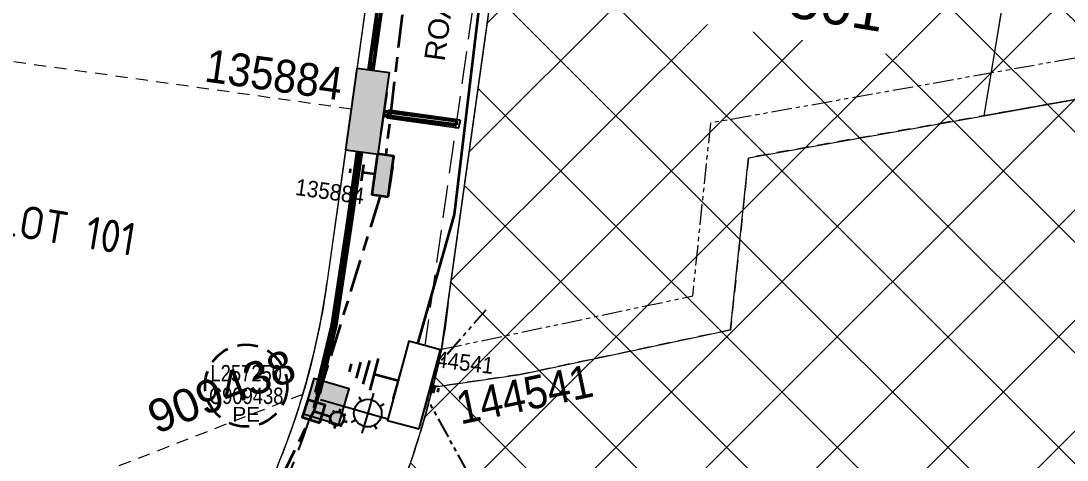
# Model space of a CAD drawing. Header units: metres. Extents: x 301573 to 309518, y 6281168 to 6284857.
# Drawn here: x 302721.6 to 302849, y 6282659.7 to 6282713.2 of the extents above; entities that cross this region are included whole.
import ezdxf
from ezdxf.enums import TextEntityAlignment as Align

# ---------------------------------------------------------------- set-up
doc = ezdxf.new("R2010")
doc.units = ezdxf.units.M
for name, pattern in [('Cable Exist UG', [8.2, 4, -1.2, 1.8, -1.2]), ('Dash', [5, 3, -2]), ('DASHED', [0.75, 0.5, -0.25]), ('DOT', [6.35, 0, -6.35]), ('IE Trench LV', [5.5, 4, -1.5]), ('PHANTOMX2', [5, 2.5, -0.5, 0.5, -0.5, 0.5, -0.5])]:
    doc.linetypes.add(name, pattern=pattern)
doc.layers.get('0').update_dxf_attribs({"color": 6})
doc.layers.add('_User Miscellaneous2', color=31, linetype='Continuous', lineweight=13, transparency=0.3)
doc.layers.add('_User Miscellaneous8', color=63, linetype='Continuous', lineweight=13, transparency=0.6)
for name, color, linetype, lineweight in [('_User_LV_Exist', 5, 'Continuous', 35), ('_User_SL_Exist', 4, 'Continuous', 35), ('Cadastre Developer_SP_NEW', 70, 'Continuous', 15), ('Cadastre Roads_SP_NEW', 42, 'Continuous', 15)]:
    doc.layers.add(name, color=color, linetype=linetype, lineweight=lineweight)
for name, color, linetype in [('Duct_SP_NEW', 2, 'Continuous'), ('Equip_SP_SL_EXT', 7, 'Continuous'), ('Notes', 7, 'Continuous'), ('Services_SP_NEW', 2, 'PHANTOMX2'), ('Services_SP_NEW_UG', 2, 'PHANTOMX2'), ('SupportsUG_SP_LV_NEW', 2, 'Continuous'), ('SupportsUG_SP_LV_SL_NEW', 2, 'Continuous'), ('Trench_SP_NEW', 2, 'Continuous'), ('UG_Details_SP_MISC', 7, 'Continuous')]:
    doc.layers.add(name, color=color, linetype=linetype)
doc.styles.add('DevPlan', font='isocp.shx', dxfattribs={"height": 2})
doc.styles.add('ieISOCP', font='arial.ttf', dxfattribs={"height": 1.5})
doc.styles.add('SL_LABEL', font='arial.ttf', dxfattribs={"height": 2})
doc.styles.get("Standard").update_dxf_attribs({"font": 'arial.ttf'})
doc.linetypes.add('Cable New UG', pattern='A,7,-0.25,["x",Standard,S=2,R=0,X=0.2,Y=-0.8],-2.1', length=9.35)

# ---------------------------------------------------------------- blocks, each defined once
blk = doc.blocks.new('*U335')
at = {"width": 0.9}
blk.add_attdef('ASSET_NUM', text='', height=2, dxfattribs=at).set_placement((4, 2), align=Align.MIDDLE_LEFT)
for tag, p, flags in [('SUBURB', (-2, 0), 1), ('STREETNAME', (-1.8, 0), 9), ('PARENT', (-1.6, 0), 9), ('NOTES', (-1.4, 0), 9), ('LOCATION', (-1.2, 0), 9), ('LEGEND', (-1, 0), 9), ('USAGE', (-0.8, 0), 9), ('SUPPORT_TYPE', (-0.6, 0), 9), ('STATE', (-0.4, 0), 9), ('OWNED_BY', (-0.2, 0), 9)]:
    blk.add_attdef(tag, p, '', height=0.2, rotation=270, dxfattribs=dict(flags=flags))
blk.add_wipeout([(1, 2.5), (1, -2.5), (-1, -2.5), (-1, 2.5)])
at = {"layer": 'Notes'}
h = blk.add_hatch(color=256, dxfattribs=at)
h.dxf.hatch_style = 1
h.paths.add_polyline_path([(-1, 2.5), (-1, -1.25), (-1, 1.25), (-1, -2.5), (1, -2.5), (1, 2.5)])
blk.add_lwpolyline([(-1, 2.5), (-1, -1.25), (-1, 1.25), (-1, -2.5), (1, -2.5), (1, 2.5)], close=True)
blk = doc.blocks.new('*U354')
at = {"layer": '_User_LV_Exist'}
for p, q in [((2.5, 1), (2.5, -1)), ((3, 0.75), (3, -0.75)), ((3.5, 0.5), (3.5, -0.5)), ((4, 0.25), (4, -0.25))]:
    blk.add_line(p, q, dxfattribs=at)
at = {"width": 0.9}
blk.add_attdef('ASSET_NUM', text='', height=2, dxfattribs=at).set_placement((4, 2), align=Align.MIDDLE_LEFT)
for tag, p, flags in [('SUBURB', (-2, 0), 1), ('STREETNAME', (-1.8, 0), 9), ('PARENT', (-1.6, 0), 9), ('NOTES', (-1.4, 0), 9), ('LOCATION', (-1.2, 0), 9), ('LEGEND', (-1, 0), 9), ('USAGE', (-0.8, 0), 9), ('SUPPORT_TYPE', (-0.6, 0), 9), ('STATE', (-0.4, 0), 9), ('OWNED_BY', (-0.2, 0), 9)]:
    blk.add_attdef(tag, p, '', height=0.2, rotation=270, dxfattribs=dict(flags=flags))
blk.add_wipeout([(1, 2.5), (1, -2.5), (-1, -2.5), (-1, 2.5)])
at = {"layer": 'Notes'}
h = blk.add_hatch(color=256, dxfattribs=at)
h.dxf.hatch_style = 1
h.paths.add_polyline_path([(-1, 2.5), (-1, -1.25), (-1, 1.25), (-1, -2.5), (1, -2.5), (1, 2.5)])
blk.add_lwpolyline([(-1, 2.5), (-1, -1.25), (-1, 1.25), (-1, -2.5), (1, -2.5), (1, 2.5)], close=True)
at = {"layer": '_User_LV_Exist'}
blk.add_line((1, 0), (2.5, 0), dxfattribs=at)
blk = doc.blocks.new('*U259')
at = {"layer": 'Notes'}
h = blk.add_hatch(color=256, dxfattribs=at)
h.dxf.hatch_style = 1
h.paths.add_polyline_path([(-1.16, 1.14), (-1.16, -1.14), (1.12, -1.14), (1.12, 1.14)])
blk.add_lwpolyline([(-1.12, 1.12), (-1.12, -1.12), (1.12, -1.12), (1.12, 1.12)], close=True)
at = {"width": 0.9, "flags": 8}
blk.add_attdef('ASSET_NUM', text='', height=1.5, dxfattribs=at).set_placement((4, -0.38), align=Align.MIDDLE_LEFT)
at = {"flags": 1}
blk.add_attdef('Z', (-0.76, -3.24), '', height=0.15, rotation=270, dxfattribs=at)
at = {"flags": 9}
for tag, p in [('NOTES', (-0.5, -3.24)), ('SUBURB', (-0.35, -3.24)), ('STREETNAME', (-0.2, -3.24)), ('LOCATION', (-0.05, -3.24)), ('LEGEND', (0.1, -3.24)), ('USAGE', (0.25, -3.24)), ('STATE', (0.4, -3.24)), ('OWNED_BY', (0.55, -3.24)), ('COLUMN_TYPE', (0.7, -3.24)), ('STREET_CODE', (0.85, -3.24)), ('STRUCTURE_PLANT_NUMBER', (1.02, -3.24))]:
    blk.add_attdef(tag, text='', height=0.15, rotation=270, dxfattribs=at).set_placement(p, align=Align.MIDDLE_LEFT)
blk = doc.blocks.new('*U281')
at = {"flags": 9}
for tag, p in [('LANTNUMBER', (-1.4, 2.6)), ('LOUTREACH', (-1.4, 2.2)), ('LOUTREACHVOCAB', (-1.4, 2)), ('LRATECODE', (-1.4, 1.8)), ('LREMOVE', (-1.4, 1.6)), ('LREPLACE', (-1.4, 1.4)), ('LTYPE', (-1.4, 1.2)), ('LTYPEVOCAB', (-1.4, 1)), ('LEGEND', (-1.4, 0.8)), ('SUBURB', (-1.4, 0.6)), ('STREETNAME', (-1.4, 0.4)), ('LOCATION', (-1.4, 0.2)), ('LNEW', (-6.4, 0)), ('LMASTVOCAB', (-6.2, 0)), ('LMAST', (-6, 0)), ('LLAMPVOCAB', (-5.8, 0)), ('LLAMP', (-5.6, 0)), ('LEXIST', (-5.4, 0)), ('LCHARGE3PERCENT', (-5.2, 0)), ('LCHARGE3', (-5, 0)), ('LCHARGE2PERCENT', (-4.8, 0)), ('LCHARGE2', (-4.6, 0)), ('LCHARGE1PERCENT', (-4.4, 0)), ('LCHARGE1', (-4.2, 0)), ('LCATEGORY', (-4, 0)), ('LBRACKETVOCAB', (-3.8, 0)), ('LBRACKET', (-3.6, 0)), ('LKINGHEIGHT', (-3.4, 0)), ('CREPLACE', (-3.2, 0)), ('CREMOVE', (-3, 0)), ('CNUMBER', (-2.8, 0)), ('CNEW', (-2.6, 0)), ('CEXIST', (-2.4, 0)), ('USAGE', (-2.2, 0)), ('STATE', (-2, 0)), ('OWNED_BY', (-1.8, 0)), ('ORIENTATION', (-1.6, 0)), ('OPERATING_VOLTAGE', (-1.4, 0)), ('MAINTAINED_BY', (-1.4, -0.66)), ('NOTES', (-1.4, 0)), ('NO_PHASES', (-1.2, 0)), ('LANTERN_TYPE', (-1, 0)), ('LANTERN_PURPOSE', (-0.8, 0)), ('CONTROL_TYPE', (-0.6, 0)), ('CONSTRUCTED_VOLTAGE', (-0.4, 0))]:
    blk.add_attdef(tag, text='', height=0.2, rotation=270, dxfattribs=at).set_placement(p, align=Align.MIDDLE_LEFT)
at = {"style": 'SL_LABEL', "flags": 8}
blk.add_attdef('ASSET_NUM', text='', height=1, dxfattribs=at).set_placement((7, 1), align=Align.MIDDLE_LEFT)
for tag, p, height, flags in [('OPERATED_BY', (-1.4, -0.41), 0.2, 9), ('Z', (0, 0), 0.001, 1)]:
    blk.add_attdef(tag, p, '', height=height, rotation=270, dxfattribs=dict(flags=flags))
at = {"style": 'SL_LABEL', "flags": 9}
blk.add_attdef('STREET_CODE', text='', height=0.001, rotation=270, dxfattribs=at).set_placement((0, 0), align=Align.MIDDLE_LEFT)
at = {"flags": 8}
blk.add_attdef('LNUMBER', text='', height=1, dxfattribs=at).set_placement((7, -1), align=Align.MIDDLE_LEFT)
blk.add_wipeout([(-151.88, -304.51), (-152.79, -305.33), (-153.99, -305.61), (-154.82, -304.69), (-155.09, -303.5), (-154.18, -302.67), (-152.98, -302.39), (-152.15, -303.31)])
for p, q in [((-157.3, -302.8), (-154.56, -303.66)), ((-154.18, -302.67), (-154, -303)), ((-152.98, -302.39), (-153.15, -302.93)), ((-152.15, -303.31), (-152.49, -303.48)), ((-154.82, -304.69), (-154.48, -304.52)), ((-153.82, -305.08), (-153.99, -305.61)), ((-152.79, -305.33), (-152.97, -305)), ((-152.41, -304.34), (-151.88, -304.51))]:
    blk.add_line(p, q)
blk.add_circle((-153.49, -304), 1.12)
blk = doc.blocks.new('*U253')
at = {"linetype": 'DASHED', "ltscale": 5}
blk.add_circle((0, 0), 5, dxfattribs=at)
at = {"insert": (0, -2.6), "char_height": 1.8, "attachment_point": 2}
blk.add_mtext('PE', dxfattribs=at)
at = {"width": 0.8}
blk.add_attdef('SNUMBER', text='', height=1.8, dxfattribs=at).set_placement((0, 0.5), align=Align.CENTER)
at = {"flags": 1}
blk.add_attdef('Z', (0, 0), '', height=0.2, dxfattribs=at)
at = {"width": 0.8}
blk.add_attdef('CNUMBER', text='', height=1.8, dxfattribs=at).set_placement((0, -0.25), align=Align.TOP_CENTER)
blk = doc.blocks.new('*U353')
at = {"layer": '_User_LV_Exist'}
for p, q in [((2.617, 0.635), (2.333, -1.345)), ((3.076, 0.316), (2.863, -1.169)), ((3.536, -0.002), (3.393, -0.992)), ((3.995, -0.321), (3.924, -0.816))]:
    blk.add_line(p, q, dxfattribs=at)
at = {"width": 0.9}
blk.add_attdef('ASSET_NUM', text='', height=2, dxfattribs=at).set_placement((4, 2), align=Align.MIDDLE_LEFT)
for tag, p, flags in [('SUBURB', (-2, 0), 1), ('STREETNAME', (-1.8, 0), 9), ('PARENT', (-1.6, 0), 9), ('NOTES', (-1.4, 0), 9), ('LOCATION', (-1.2, 0), 9), ('LEGEND', (-1, 0), 9), ('USAGE', (-0.8, 0), 9), ('SUPPORT_TYPE', (-0.6, 0), 9), ('STATE', (-0.4, 0), 9), ('OWNED_BY', (-0.2, 0), 9)]:
    blk.add_attdef(tag, p, '', height=0.2, rotation=270, dxfattribs=dict(flags=flags))
blk.add_wipeout([(1.345, 2.333), (0.635, -2.617), (-1.345, -2.333), (-0.635, 2.617)])
blk.add_lwpolyline([(-0.635, 2.617), (-1.167, -1.095), (-0.812, 1.379), (-1.345, -2.333), (0.635, -2.617), (1.345, 2.333)], close=True)
at = {"layer": '_User_LV_Exist'}
blk.add_line((0.99, -0.142), (2.475, -0.355), dxfattribs=at)
blk = doc.blocks.new('*U288')
at = {"layer": 'Services_SP_NEW_UG', "ltscale": 0.5}
for points in [[(-1.5, 0), (2, 5)], [(2, -5), (-1.498, -0.003)]]:
    blk.add_lwpolyline(points, dxfattribs=at)
blk = doc.blocks.new('*U346')
at = {"layer": '_User_LV_Exist'}
for p, q in [((-2.31, 1.38), (-2.63, -0.6)), ((-3.91, 0.87), (-3.99, 0.38)), ((-3.38, 1.04), (-3.54, 0.05)), ((-2.85, 1.21), (-3.08, -0.27))]:
    blk.add_line(p, q, dxfattribs=at)
at = {"width": 0.9}
blk.add_attdef('ASSET_NUM', text='', height=2, dxfattribs=at).set_placement((4, 2), align=Align.MIDDLE_LEFT)
for tag, p, flags in [('SUBURB', (-2, 0), 1), ('STREETNAME', (-1.8, 0), 9), ('PARENT', (-1.6, 0), 9), ('NOTES', (-1.4, 0), 9), ('LOCATION', (-1.2, 0), 9), ('LEGEND', (-1, 0), 9), ('USAGE', (-0.8, 0), 9), ('SUPPORT_TYPE', (-0.6, 0), 9), ('STATE', (-0.4, 0), 9), ('OWNED_BY', (-0.2, 0), 9)]:
    blk.add_attdef(tag, p, '', height=0.2, rotation=270, dxfattribs=dict(flags=flags))
blk.add_wipeout([(1.38, 2.31), (0.6, -2.63), (-1.38, -2.31), (-0.6, 2.63)])
blk.add_lwpolyline([(-0.6, 2.63), (-1.18, -1.08), (-0.79, 1.39), (-1.38, -2.31), (0.6, -2.63), (1.38, 2.31)], close=True)
at = {"layer": '_User_LV_Exist'}
blk.add_line((-0.99, 0.16), (-2.47, 0.39), dxfattribs=at)
blk = doc.blocks.new('*U323')
at = {"layer": 'Notes'}
h = blk.add_hatch(color=256, dxfattribs=at)
h.dxf.hatch_style = 1
h.paths.add_polyline_path([(-1.339, 0.922), (-0.943, -1.324), (1.302, -0.928), (0.907, 1.317)])
blk.add_lwpolyline([(-1.303, 0.913), (-0.913, -1.303), (1.303, -0.913), (0.913, 1.303)], close=True)
at = {"width": 0.9, "flags": 8}
blk.add_attdef('ASSET_NUM', text='', height=1.5, dxfattribs=at).set_placement((-3.577, -86.984), align=Align.MIDDLE_LEFT)
at = {"flags": 1}
blk.add_attdef('Z', (-8.341, -89.844), '', height=0.15, rotation=270, dxfattribs=at)
at = {"flags": 9}
for tag, p in [('NOTES', (-8.077, -89.844)), ('SUBURB', (-7.927, -89.844)), ('STREETNAME', (-7.777, -89.844)), ('LOCATION', (-7.627, -89.844)), ('LEGEND', (-7.477, -89.844)), ('USAGE', (-7.327, -89.844)), ('STATE', (-7.177, -89.844)), ('OWNED_BY', (-7.027, -89.844)), ('COLUMN_TYPE', (-6.877, -89.844)), ('STREET_CODE', (-6.727, -89.844)), ('STRUCTURE_PLANT_NUMBER', (-6.554, -89.844))]:
    blk.add_attdef(tag, text='', height=0.15, rotation=270, dxfattribs=at).set_placement(p, align=Align.MIDDLE_LEFT)
blk = doc.blocks.new('*U324')
at = {"flags": 9}
for tag, p in [('LRATECODE', (-7.4, 0)), ('LOUTREACHVOCAB', (-7.2, 0)), ('LOUTREACH', (-7, 0)), ('LANTNUMBER', (-6.6, 0)), ('LNEW', (-6.4, 0)), ('LMASTVOCAB', (-6.2, 0)), ('LMAST', (-6, 0)), ('LLAMPVOCAB', (-5.8, 0)), ('LLAMP', (-5.6, 0)), ('LEXIST', (-5.4, 0)), ('LCHARGE3PERCENT', (-5.2, 0)), ('LCHARGE3', (-5, 0)), ('LCHARGE2PERCENT', (-4.8, 0)), ('LCHARGE2', (-4.6, 0)), ('LCHARGE1PERCENT', (-4.4, 0)), ('LCHARGE1', (-4.2, 0)), ('LCATEGORY', (-4, 0)), ('LBRACKETVOCAB', (-3.8, 0)), ('LBRACKET', (-3.6, 0)), ('LKINGHEIGHT', (-3.4, 0)), ('CREPLACE', (-3.2, 0)), ('CREMOVE', (-3, 0)), ('CNUMBER', (-2.8, 0)), ('CNEW', (-2.6, 0)), ('CEXIST', (-2.4, 0)), ('USAGE', (-2.2, 0)), ('STATE', (-2, 0)), ('OWNED_BY', (-1.8, 0)), ('ORIENTATION', (-1.6, 0)), ('OPERATING_VOLTAGE', (-1.4, 0)), ('NO_PHASES', (-1.2, 0)), ('LANTERN_TYPE', (-1, 0)), ('LANTERN_PURPOSE', (-0.8, 0)), ('CONTROL_TYPE', (-0.6, 0)), ('CONSTRUCTED_VOLTAGE', (-0.4, 0))]:
    blk.add_attdef(tag, text='', height=0.001, rotation=270, dxfattribs=at).set_placement(p, align=Align.MIDDLE_LEFT)
at = {"style": 'SL_LABEL', "flags": 9}
blk.add_attdef('STREET_CODE', text='', height=0.001, rotation=270, dxfattribs=at).set_placement((0.001, 0), align=Align.MIDDLE_LEFT)
at = {"flags": 1}
blk.add_attdef('Z', (0, 0), '', height=0.001, rotation=270, dxfattribs=at)
at = {"width": 0.9}
blk.add_attdef('LNUMBER', text='', height=1, dxfattribs=at).set_placement((7, -1), align=Align.MIDDLE_LEFT)
at = {"flags": 9}
for tag, p in [('LREMOVE', (0, -7.6)), ('LREPLACE', (0, -7.8)), ('LTYPE', (0, -8)), ('LTYPEVOCAB', (0, -8.2)), ('LEGEND', (0, -8.4)), ('SUBURB', (0, -8.6)), ('STREETNAME', (0, -8.8)), ('LOCATION', (0, -9)), ('NOTES', (0, -9.2)), ('MAINTAINED_BY', (0, -9.863))]:
    blk.add_attdef(tag, text='', height=0.001, dxfattribs=at).set_placement(p, align=Align.MIDDLE_LEFT)
blk.add_attdef('OPERATED_BY', (0, -9.607), '', height=0.001, dxfattribs=at)
blk.add_wipeout([(1.529, 8.088), (0.63, 7.245), (-0.564, 6.94), (-1.407, 7.839), (-1.712, 9.032), (-0.813, 9.875), (0.381, 10.18), (1.223, 9.282)])
for p, q in [((-3.932, 9.679), (-0.092, 8.56)), ((-0.813, 9.875), (-0.633, 9.547)), ((0.381, 10.18), (-0.092, 8.56)), ((-0.092, 8.56), (-0.564, 6.94)), ((-0.092, 8.56), (1.529, 8.088)), ((1.223, 9.282), (0.895, 9.102)), ((-1.407, 7.839), (-1.078, 8.019)), ((0.63, 7.245), (0.45, 7.574))]:
    blk.add_line(p, q)
blk.add_circle((-0.092, 8.56), 1.125)

msp = doc.modelspace()

# ---------------------------------------------------------------- hatches: boundary and pattern name
at = {"layer": '_User Miscellaneous8', "transparency": 33554559}
h = msp.add_hatch(dxfattribs=at)
h.set_pattern_fill('ANSI37', color=21, scale=3, angle=90)
edge = h.paths.add_edge_path()
edge.add_line((303004.419, 6282814.411), (302971.011, 6282819.925))
edge.add_line((302971.011, 6282819.925), (302937.411, 6282825.399))
edge.add_line((302937.411, 6282825.399), (302925.377, 6282752.88))
edge.add_line((302925.377, 6282752.88), (302891.964, 6282758.425))
edge.add_line((302891.964, 6282758.425), (302903.876, 6282830.974))
edge.add_line((302903.876, 6282830.974), (302897.94, 6282831.952))
edge.add_line((302897.94, 6282831.952), (302886.25, 6282759.395))
edge.add_line((302886.25, 6282759.395), (302849.41, 6282765.331))
edge.add_line((302849.41, 6282765.331), (302841.888, 6282719.958))
edge.add_line((302841.888, 6282719.958), (302780.565, 6282728.671))
edge.add_line((302780.565, 6282728.671), (302773.622, 6282679.138))
edge.add_line((302773.622, 6282679.138), (302772.792, 6282673.218))
edge.add_line((302772.792, 6282673.218), (302771.742, 6282668.599))
edge.add_arc((302664.902, 6282695.235), 110.11, 333.60916, 346.00138, ccw=False)
edge.add_line((302763.537, 6282646.291), (302743.075, 6282605.049))
edge.add_line((302743.075, 6282605.049), (302857.511, 6282580.729))
edge.add_line((302857.511, 6282580.729), (302875.842, 6282572.73))
edge.add_line((302875.842, 6282572.73), (302906.323, 6282642.243))
edge.add_line((302906.323, 6282642.243), (303014.756, 6282735.002))
edge.add_line((303014.756, 6282735.002), (303053.69, 6282781.079))
edge.add_line((303053.69, 6282781.079), (303142.689, 6282923.304))
edge.add_line((303142.689, 6282923.304), (303148.902, 6282933.21))
edge.add_line((303148.902, 6282933.21), (303050.103, 6282926.915))
edge.add_line((303050.103, 6282926.915), (303051.904, 6282863.108))
edge.add_line((303051.904, 6282863.108), (303045.007, 6282813.804))
edge.add_line((303045.007, 6282813.804), (303038.256, 6282808.837))
edge.add_line((303038.256, 6282808.837), (303004.419, 6282814.411))

# ---------------------------------------------------------------- linework, layer by layer
at = {"layer": '_User Miscellaneous2', "linetype": 'Dash', "ltscale": 0.5}
for p, q in [((302761.816, 6282702.492), (302695.611, 6282711.753)), ((302852.017, 6282704.033), (302810.165, 6282696.564)), ((302810.165, 6282696.564), (302807.985, 6282675.589)), ((302807.985, 6282675.589), (302782.36, 6282670.141)), ((302782.36, 6282670.141), (302771.742, 6282668.599)), ((302755.9, 6282667.705), (302685.321, 6282640.238))]:
    msp.add_line(p, q, dxfattribs=at)
at = {"layer": '_User Miscellaneous2', "linetype": 'PHANTOMX2', "flags": 128}
msp.add_lwpolyline([(302772.792, 6282673.218), (302803.387, 6282679.723), (302805.581, 6282700.825), (302852.879, 6282709.266), (302870.082, 6282712.335), (302916.56, 6282725.949), (302951.626, 6282748.515), (303000.878, 6282780.211), (303023.794, 6282811.23)], dxfattribs=at)
at = {"layer": '_User_LV_Exist', "linetype": 'Cable Exist UG', "flags": 128}
msp.add_lwpolyline([(302774.658, 6282770.972), (302766.007, 6282696.878)], dxfattribs=at)
at = {"layer": 'Cadastre Developer_SP_NEW'}
for p, q in [((302767.007, 6282739.605), (302761.816, 6282702.492)), ((302761.816, 6282702.492), (302758.845, 6282681.254))]:
    msp.add_line(p, q, dxfattribs=at)
at = {"layer": 'Cadastre Developer_SP_NEW', "color": 6, "lineweight": 0, "flags": 128}
msp.add_lwpolyline([(302838.858, 6282701.681), (302849.41, 6282765.331), (302885.951, 6282759.444), (302897.94, 6282831.952), (302903.876, 6282830.974), (302891.964, 6282758.425), (302925.407, 6282752.911), (302958.983, 6282747.304), (302918.659, 6282721.354), (302871.228, 6282707.461)], close=True, dxfattribs=at)
at = {"layer": 'Cadastre Developer_SP_NEW'}
msp.add_arc((302667.237, 6282694.068), 92.5, 333.61273, 342.48759, dxfattribs=at)
at = {"layer": 'Cadastre Roads_SP_NEW', "linetype": 'Continuous', "flags": 128}
msp.add_lwpolyline([(302763.537, 6282646.291, 0.064991), (302772.799, 6282673.266), (302808.775, 6282929.917), (302816.8, 6282987.287)], format="xyb", dxfattribs=at)
at = {"layer": 'Duct_SP_NEW'}
for p, q in [((302766.203, 6282701.374), (302766.272, 6282701.869)), ((302766.342, 6282702.364), (302766.272, 6282701.869)), ((302775.057, 6282701.145), (302766.342, 6282702.364)), ((302774.918, 6282700.154), (302766.203, 6282701.374)), ((302774.918, 6282700.154), (302774.987, 6282700.65)), ((302775.057, 6282701.145), (302774.987, 6282700.65))]:
    msp.add_line(p, q, dxfattribs=at)
at = {"layer": 'Trench_SP_NEW', "linetype": 'IE Trench LV', "flags": 128}
msp.add_lwpolyline([(302782.216, 6282848.325), (302783.899, 6282848.09), (302772.834, 6282768.99), (302762.454, 6282694.783)], dxfattribs=at)
at = {"layer": 'Trench_SP_NEW', "linetype": 'IE Trench LV', "lineweight": 0, "flags": 128}
msp.add_lwpolyline([(302784.977, 6282774.878), (302783.567, 6282763.915), (302770.758, 6282673.684)], dxfattribs=at)
at = {"layer": 'UG_Details_SP_MISC', "lineweight": 50}
for p, q in [((302763.954, 6282707.242), (302769.717, 6282748.434)), ((302764.43, 6282707.175), (302770.192, 6282748.367)), ((302763.954, 6282707.242), (302764.192, 6282707.208)), ((302764.43, 6282707.175), (302764.192, 6282707.208)), ((302765.746, 6282701.7), (302765.777, 6282701.938)), ((302765.746, 6282701.7), (302774.582, 6282700.564)), ((302765.808, 6282702.176), (302765.777, 6282701.938)), ((302765.808, 6282702.176), (302774.643, 6282701.04)), ((302774.582, 6282700.564), (302774.612, 6282700.802)), ((302774.643, 6282701.04), (302774.612, 6282700.802)), ((302759.48, 6282676.187), (302761.382, 6282688.848)), ((302759.951, 6282676.095), (302761.857, 6282688.779)), ((302761.382, 6282688.848), (302761.619, 6282688.814)), ((302761.857, 6282688.779), (302761.619, 6282688.814)), ((302757.489, 6282667.932), (302759.48, 6282676.187)), ((302757.956, 6282667.82), (302759.951, 6282676.095)), ((302759.48, 6282676.187), (302759.716, 6282676.141)), ((302759.951, 6282676.095), (302759.716, 6282676.141)), ((302757.489, 6282667.932), (302757.723, 6282667.876)), ((302757.956, 6282667.82), (302757.723, 6282667.876))]:
    msp.add_line(p, q, dxfattribs=at)

# ---------------------------------------------------------------- block references
at = {"layer": '_User_SL_Exist', "linetype": 'DOT', "ltscale": 10}
ref = msp.add_blockref('*U253', (302749.017, 6282668.797), dxfattribs=at)
ref.add_attrib('SNUMBER', 'L257250', dxfattribs={"layer": '0', "ltscale": 10, "height": 2, "width": 0.8}).set_placement((302749.017, 6282669.297), align=Align.CENTER)
ref.add_attrib('CNUMBER', 'C909438', dxfattribs={"ltscale": 10, "height": 2, "width": 0.8}).set_placement((302749.017, 6282668.547), align=Align.TOP_CENTER)
at = {"layer": 'Services_SP_NEW', "linetype": 'ByBlock', "xscale": 2, "yscale": 2, "zscale": 2, "rotation": 353.6729076517668}
msp.add_blockref('*U288', (302773.156, 6282668.542), dxfattribs=at)

# ---------------------------------------------------------------- texts
at = {"layer": '_User Miscellaneous2', "insert": (302727.208, 6282687.906), "char_height": 4, "attachment_point": 5, "rotation": 350.64566, "style": 'DevPlan'}
msp.add_mtext('LOT 101', dxfattribs=at)
at = {"layer": 'Cadastre Roads_SP_NEW', "linetype": 'IE Trench LV', "insert": (302770.677, 6282708.576), "char_height": 2.5, "attachment_point": 1, "rotation": 82.02828, "style": 'ieISOCP'}
msp.add_mtext_dynamic_manual_height_columns('ROAD (15m    WIDE)', width=55.26641, gutter_width=7.5, heights=[0], dxfattribs=at)

# ---------------------------------------------------------------- next in the draw order: block references
at = {"layer": '_User_SL_Exist', "linetype": 'Continuous', "xscale": 0.75, "yscale": 0.75, "zscale": 0.75}
msp.add_blockref('*U281', (302875.213, 6282892.769), dxfattribs=at)

# ---------------------------------------------------------------- next in the draw order: linework, layer by layer
at = {"layer": '_User_SL_Exist', "linetype": 'Cable Exist UG', "flags": 128}
msp.add_lwpolyline([(302765.314, 6282691.926), (302757.238, 6282665.67), (302734.814, 6282619.572), (302712.608, 6282573.301), (302695.555, 6282538.03)], dxfattribs=at)
at = {"layer": 'Cadastre Developer_SP_NEW'}
msp.add_arc((302667.237, 6282694.068), 92.5, 342.48759, 352.03691, dxfattribs=at)
at = {"layer": 'Cadastre Roads_SP_NEW', "linetype": 'Continuous', "flags": 128}
msp.add_lwpolyline([(302797.209, 6282955.512), (302791.996, 6282918.245), (302786.783, 6282880.978), (302781.57, 6282843.711), (302776.358, 6282806.454), (302771.151, 6282769.226), (302765.954, 6282732.078), (302760.77, 6282695.019), (302758.845, 6282681.254, -0.0805643), (302750.099, 6282652.958)], format="xyb", dxfattribs=at)
at = {"layer": 'Trench_SP_NEW', "linetype": 'IE Trench LV', "flags": 128}
msp.add_lwpolyline([(302665.594, 6282478.311), (302751.622, 6282652.202, 0.0805643), (302760.529, 6282681.018), (302763.147, 6282699.735)], format="xyb", dxfattribs=at)

# ---------------------------------------------------------------- next in the draw order: block references
at = {"layer": '_User_SL_Exist', "rotation": 162.4875910649937}
msp.add_blockref('*U259', (302757.238, 6282665.67), dxfattribs=at)

# ---------------------------------------------------------------- next in the draw order: block references
at = {"layer": '_User_LV_Exist'}
ref = msp.add_blockref('*U354', (302765.66, 6282694.402), dxfattribs=dict(at, rotation=172.0369113129149))
ref.add_attrib('ASSET_NUM', '135884', dxfattribs={"layer": '0', "height": 2, "rotation": 172.03691, "text_generation_flag": 6, "width": 0.9}).set_placement((302763.367, 6282691.862), align=Align.MIDDLE_RIGHT)
ref = msp.add_blockref('*U346', (302768.564, 6282669.325), dxfattribs=dict(at, rotation=173.056053736451))
ref.add_attrib('ASSET_NUM', '144541', dxfattribs={"layer": '0', "height": 2, "rotation": 173.05605, "text_generation_flag": 6, "width": 0.9}).set_placement((302779.123, 6282671.185), align=Align.MIDDLE_RIGHT)

# ---------------------------------------------------------------- next in the draw order: linework, layer by layer
at = {"layer": '_User_LV_Exist', "linetype": 'Cable New UG', "flags": 128}
msp.add_lwpolyline([(302776.237, 6282776.318), (302785.008, 6282775.116), (302783.324, 6282762.701), (302781.875, 6282752.986), (302774.357, 6282689.636), (302769.25, 6282671.729)], dxfattribs=at)
at = {"layer": 'Cadastre Developer_SP_NEW', "color": 6, "lineweight": 0, "flags": 128}
for points in [[(302782.381, 6282670.16), (302807.985, 6282675.589), (302810.165, 6282696.564), (302838.858, 6282701.681), (302871.228, 6282707.461), (302918.659, 6282721.354), (302958.983, 6282747.304), (303004.355, 6282776.503), (303029.329, 6282810.307), (303038.256, 6282808.837), (303045.007, 6282813.804), (303047.136, 6282829.025), (303048.447, 6282838.394), (303142.704, 6282923.318), (303053.69, 6282781.079), (303014.756, 6282735.002), (302906.323, 6282642.243), (302875.842, 6282572.73), (302857.48, 6282580.721), (302743.075, 6282605.049), (302763.307, 6282646.415, 0.0650729), (302771.742, 6282668.599)], [(302771.742, 6282668.599), (302782.381, 6282670.16), (302807.985, 6282675.589), (302810.165, 6282696.564), (302838.858, 6282701.681), (302841.888, 6282719.958), (302780.565, 6282728.671), (302773.622, 6282679.138, -0.0421504)]]:
    msp.add_lwpolyline(points, format="xyb", close=True, dxfattribs=at)
at = {"layer": 'UG_Details_SP_MISC', "lineweight": 50}
for p, q in [((302761.382, 6282688.848), (302762.569, 6282697.338)), ((302761.857, 6282688.779), (302763.044, 6282697.272)), ((302762.569, 6282697.338), (302762.807, 6282697.305)), ((302763.044, 6282697.272), (302762.807, 6282697.305))]:
    msp.add_line(p, q, dxfattribs=at)

# ---------------------------------------------------------------- next in the draw order: block references
at = {"layer": 'Equip_SP_SL_EXT', "linetype": 'Dash', "lineweight": 50, "xscale": 1.5, "yscale": 1.5, "zscale": 1.5}
msp.add_blockref('*U324', (302763.963, 6282652.594), dxfattribs=at)
at = {"layer": 'SupportsUG_SP_LV_NEW'}
ref = msp.add_blockref('*U335', (302763.796, 6282702.215), dxfattribs=dict(at, xscale=2, yscale=2, zscale=2, rotation=172.0369113129149))
ref.add_attrib('ASSET_NUM', '135884', dxfattribs={"layer": '0', "height": 4, "rotation": 172.03691, "text_generation_flag": 6, "width": 0.9}).set_placement((302760.713, 6282705.522), align=Align.MIDDLE_RIGHT)

# ---------------------------------------------------------------- next in the draw order: texts
at = {"layer": 'Cadastre Developer_SP_NEW', "insert": (302813.298, 6282716.518), "char_height": 5, "attachment_point": 5, "rotation": 350.64566, "style": 'ieISOCP', "bg_fill": 3, "box_fill_scale": 1.5, "bg_fill_color": 256, "bg_fill_transparency": 0}
msp.add_mtext('LOT 501', dxfattribs=at)

# ---------------------------------------------------------------- next in the draw order: block references
at = {"layer": 'SupportsUG_SP_LV_SL_NEW'}
ref = msp.add_blockref('*U323', (302758.778, 6282666.858), dxfattribs=dict(at, xscale=2, yscale=2, zscale=2, rotation=153.6127307376194))
ref.add_attrib('ASSET_NUM', '909438', dxfattribs={"layer": '0', "height": 4, "rotation": 21.26406}).set_placement((302737.328, 6282664.72), align=Align.MIDDLE_LEFT)

# ---------------------------------------------------------------- next in the draw order: block references
at = {"layer": 'SupportsUG_SP_LV_NEW'}
ref = msp.add_blockref('*U353', (302769.454, 6282668.856), dxfattribs=dict(at, xscale=2, yscale=2, zscale=2, rotation=173.056053736451))
ref.add_attrib('ASSET_NUM', '144541', dxfattribs={"layer": '0', "height": 4, "rotation": 11.97123, "width": 0.9}).set_placement((302791.111, 6282669.476), align=Align.MIDDLE_RIGHT)

# ---------------------------------------------------------------- next in the draw order: linework, layer by layer
at = {"layer": '_User Miscellaneous8', "flags": 128}
msp.add_lwpolyline([(302771.742, 6282668.599), (302782.381, 6282670.16), (302807.985, 6282675.589), (302810.165, 6282696.564), (302838.858, 6282701.681), (302871.227, 6282707.461), (302918.659, 6282721.354), (302958.983, 6282747.304), (303004.355, 6282776.503), (303029.329, 6282810.308), (302971, 6282819.853), (302958.983, 6282747.304), (302891.964, 6282758.425), (302903.876, 6282830.974), (302897.94, 6282831.952), (302886.25, 6282759.395), (302849.41, 6282765.331), (302841.888, 6282719.958), (302780.565, 6282728.671), (302773.622, 6282679.138), (302772.792, 6282673.218)], close=True, dxfattribs=at)

doc.saveas('drawing.dxf')
